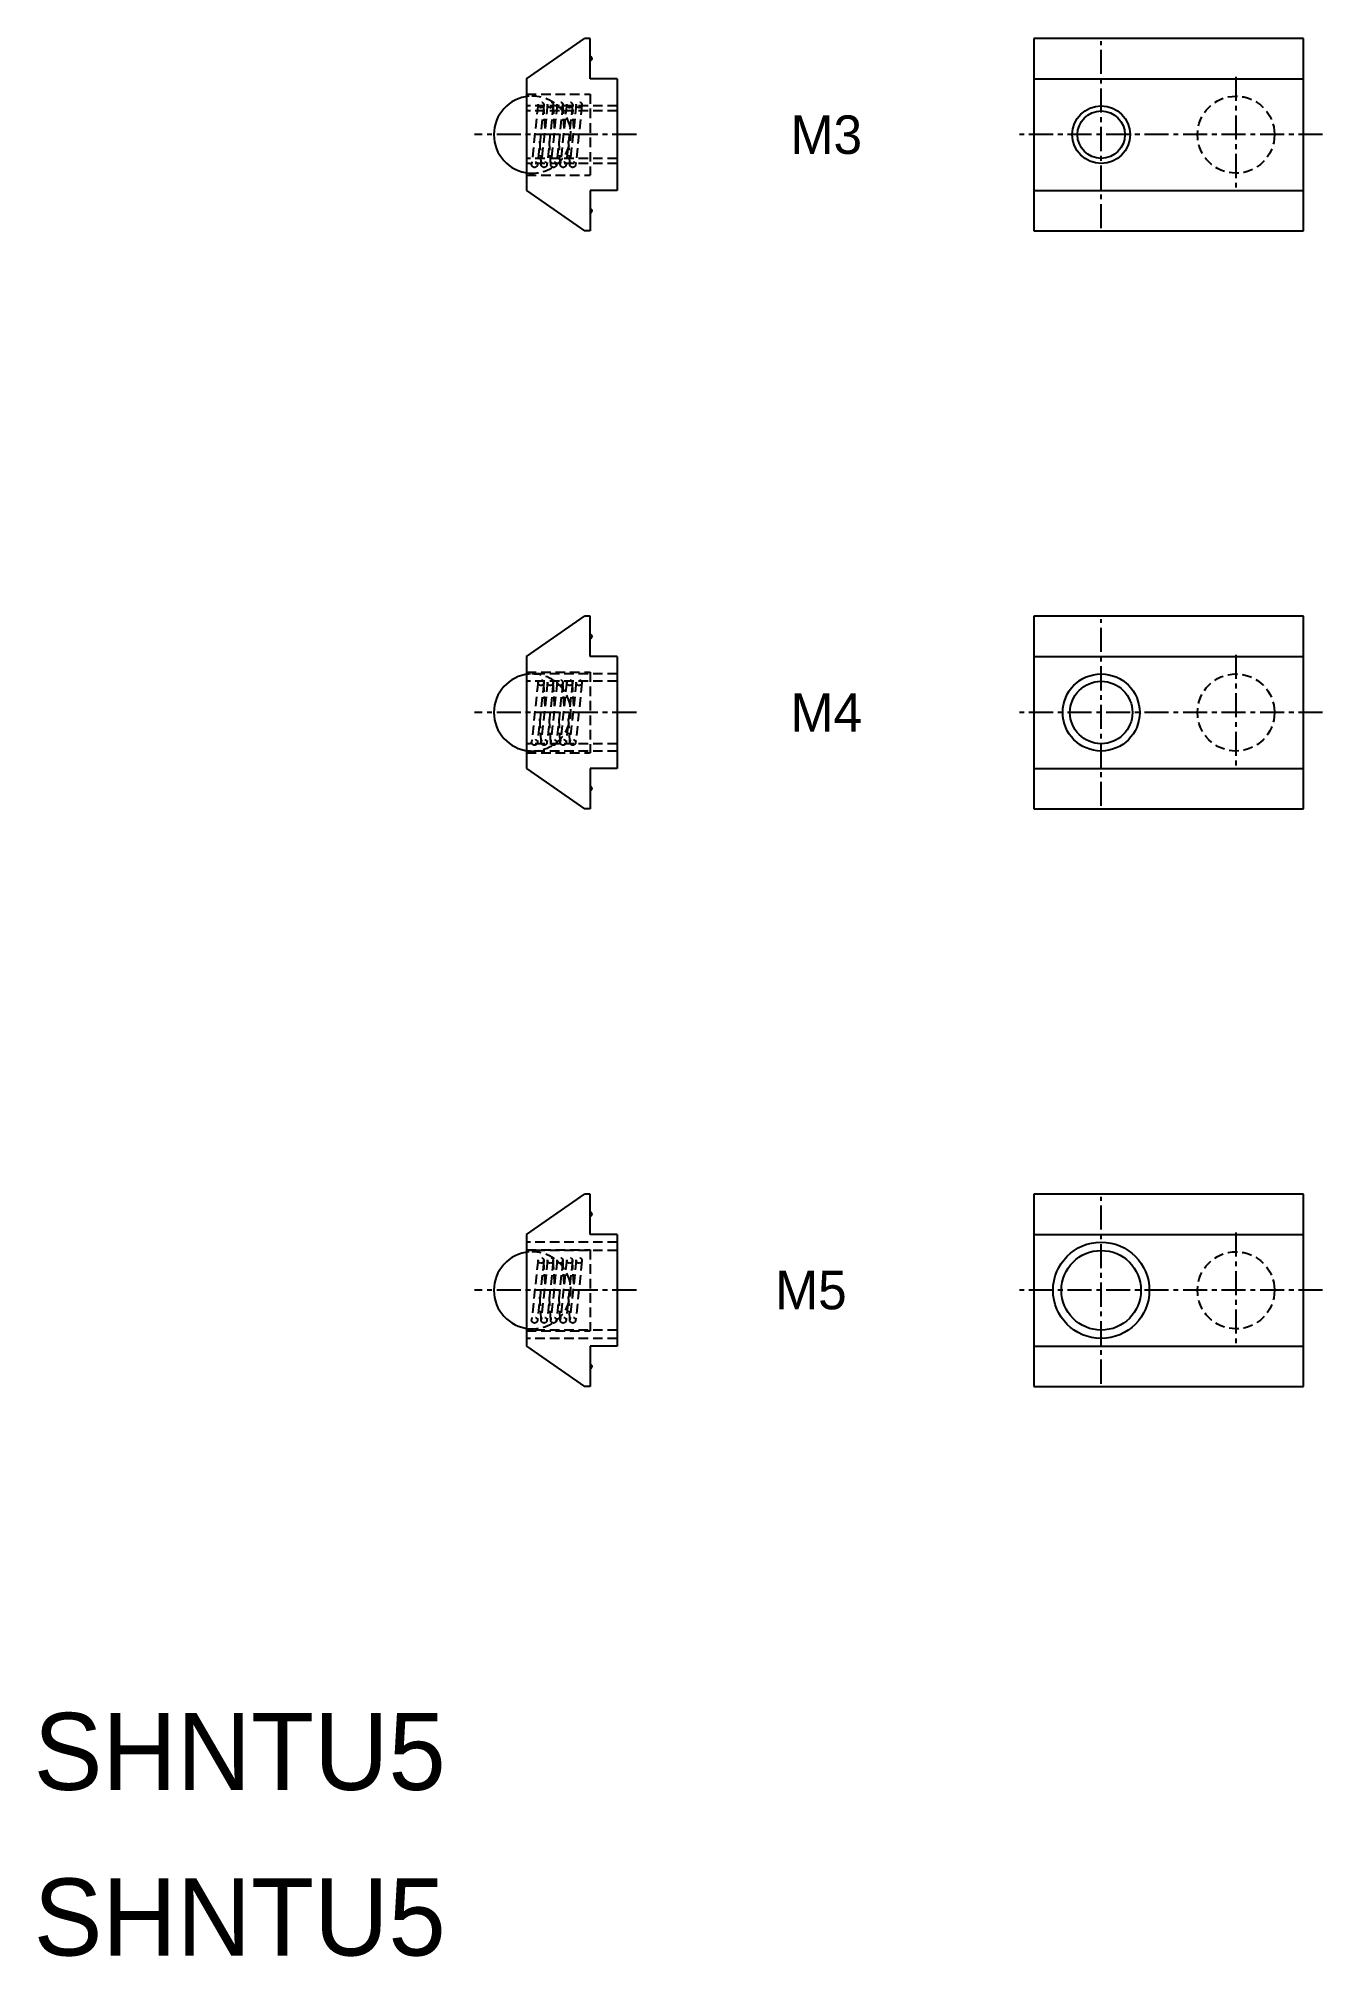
# Model space of a CAD drawing. Extents: x 0.2 to 66.9, y -0.1 to 99.5.
import ezdxf
from ezdxf.enums import TextEntityAlignment as Align

# ---------------------------------------------------------------- set-up
doc = ezdxf.new("R2010")
doc.units = 0
doc.linetypes.add('CENTER', pattern=[2, 1.25, -0.25, 0.25, -0.25])
doc.linetypes.add('DASHED', pattern=[0.75, 0.5, -0.25])
doc.layers.get('0').update_dxf_attribs({"linetype": 'CONTINUOUS'})
doc.layers.add('CENTER', color=1, linetype='CENTER')

msp = doc.modelspace()

# ---------------------------------------------------------------- linework, layer by layer
at = {"color": 7, "linetype": 'CONTINUOUS'}
for p, q in [((25.598, 97.438), (28.597, 99.538)), ((28.898, 99.538), (28.597, 99.538)), ((28.898, 97.438), (28.898, 99.538)), ((65.937, 99.538), (51.937, 99.538)), ((51.937, 99.538), (51.937, 89.538)), ((65.937, 89.538), (65.937, 99.538)), ((25.598, 97.438), (25.598, 91.638)), ((30.298, 97.438), (28.898, 97.438)), ((30.298, 97.438), (30.298, 91.638)), ((51.937, 97.438), (65.937, 97.438)), ((25.598, 91.638), (28.597, 89.538)), ((30.298, 91.638), (28.898, 91.638)), ((28.898, 91.638), (28.898, 89.538)), ((51.937, 91.638), (65.937, 91.638)), ((28.898, 89.538), (28.597, 89.538)), ((51.937, 89.538), (65.937, 89.538)), ((25.598, 67.438), (28.597, 69.538)), ((28.898, 69.538), (28.597, 69.538)), ((28.898, 67.438), (28.898, 69.538)), ((65.937, 69.538), (51.937, 69.538)), ((51.937, 69.538), (51.937, 59.538)), ((65.937, 59.538), (65.937, 69.538)), ((25.598, 67.438), (25.598, 61.638)), ((30.298, 67.438), (28.898, 67.438)), ((30.298, 67.438), (30.298, 61.638)), ((51.937, 67.438), (65.937, 67.438)), ((25.598, 61.638), (28.597, 59.538)), ((30.298, 61.638), (28.898, 61.638)), ((28.898, 61.638), (28.898, 59.538)), ((51.937, 61.638), (65.937, 61.638)), ((28.898, 59.538), (28.597, 59.538)), ((51.937, 59.538), (65.937, 59.538)), ((25.598, 37.438), (28.597, 39.538)), ((28.898, 39.538), (28.597, 39.538)), ((28.898, 37.438), (28.898, 39.538)), ((65.937, 39.538), (51.937, 39.538)), ((51.937, 39.538), (51.937, 29.538)), ((65.937, 29.538), (65.937, 39.538)), ((25.598, 37.438), (25.598, 31.638)), ((30.298, 37.438), (28.898, 37.438)), ((30.298, 37.438), (30.298, 31.638)), ((51.937, 37.438), (65.937, 37.438)), ((25.598, 31.638), (28.597, 29.538)), ((30.298, 31.638), (28.898, 31.638)), ((28.898, 31.638), (28.898, 29.538)), ((51.937, 31.638), (65.937, 31.638)), ((28.898, 29.538), (28.597, 29.538)), ((51.937, 29.538), (65.937, 29.538))]:
    msp.add_line(p, q, dxfattribs=at)
at = {"color": 3, "linetype": 'DASHED'}
for p, q in [((25.598, 96.638), (28.898, 96.638)), ((28.898, 96.638), (28.898, 92.438)), ((30.298, 96.038), (25.598, 96.038)), ((30.298, 95.767), (25.598, 95.767)), ((26.19, 96.104), (25.86, 93.004)), ((26.489, 96.072), (26.158, 92.972)), ((26.687, 96.104), (26.356, 93.004)), ((26.555, 94.869), (26.489, 96.096)), ((26.985, 96.072), (26.654, 92.972)), ((27.183, 96.104), (26.852, 93.004)), ((27.051, 94.869), (26.986, 96.096)), ((27.481, 96.072), (27.15, 92.972)), ((27.679, 96.104), (27.348, 93.004)), ((27.547, 94.869), (27.482, 96.096)), ((27.977, 96.072), (27.646, 92.972)), ((28.175, 96.104), (27.844, 93.004)), ((28.043, 94.869), (27.978, 96.096)), ((28.474, 96.072), (28.143, 92.972)), ((26.355, 92.98), (26.29, 94.207)), ((26.851, 92.98), (26.786, 94.207)), ((27.348, 92.98), (27.282, 94.207)), ((27.844, 92.98), (27.778, 94.207)), ((30.298, 93.308), (25.598, 93.308)), ((30.298, 93.038), (25.598, 93.038)), ((25.598, 92.438), (28.898, 92.438)), ((25.598, 66.638), (28.898, 66.638)), ((30.298, 66.538), (25.598, 66.538)), ((30.298, 66.159), (25.598, 66.159)), ((26.19, 66.104), (25.86, 63.004)), ((26.489, 66.072), (26.158, 62.972)), ((26.687, 66.104), (26.356, 63.004)), ((26.555, 64.869), (26.489, 66.096)), ((26.985, 66.072), (26.654, 62.972)), ((27.183, 66.104), (26.852, 63.004)), ((27.051, 64.869), (26.986, 66.096)), ((27.481, 66.072), (27.15, 62.972)), ((27.679, 66.104), (27.348, 63.004)), ((27.547, 64.869), (27.482, 66.096)), ((27.977, 66.072), (27.646, 62.972)), ((28.175, 66.104), (27.844, 63.004)), ((28.043, 64.869), (27.978, 66.096)), ((28.474, 66.072), (28.143, 62.972)), ((28.898, 66.638), (28.898, 62.438)), ((26.355, 62.98), (26.29, 64.207)), ((26.851, 62.98), (26.786, 64.207)), ((27.348, 62.98), (27.282, 64.207)), ((27.844, 62.98), (27.778, 64.207)), ((30.298, 62.917), (25.598, 62.917)), ((30.298, 62.538), (25.598, 62.538)), ((25.598, 62.438), (28.898, 62.438)), ((30.298, 37.038), (25.598, 37.038)), ((25.598, 36.638), (28.898, 36.638)), ((30.298, 36.605), (25.598, 36.605)), ((26.19, 36.104), (25.86, 33.004)), ((26.489, 36.072), (26.158, 32.972)), ((26.687, 36.104), (26.356, 33.004)), ((26.555, 34.869), (26.489, 36.096)), ((26.985, 36.072), (26.654, 32.972)), ((27.183, 36.104), (26.852, 33.004)), ((27.051, 34.869), (26.986, 36.096)), ((27.481, 36.072), (27.15, 32.972)), ((27.679, 36.104), (27.348, 33.004)), ((27.547, 34.869), (27.482, 36.096)), ((27.977, 36.072), (27.646, 32.972)), ((28.175, 36.104), (27.844, 33.004)), ((28.043, 34.869), (27.978, 36.096)), ((28.474, 36.072), (28.143, 32.972)), ((28.898, 36.638), (28.898, 32.438)), ((26.355, 32.98), (26.29, 34.207)), ((26.851, 32.98), (26.786, 34.207)), ((27.348, 32.98), (27.282, 34.207)), ((27.844, 32.98), (27.778, 34.207)), ((30.298, 32.471), (25.598, 32.471)), ((25.598, 32.438), (28.898, 32.438)), ((30.298, 32.038), (25.598, 32.038))]:
    msp.add_line(p, q, dxfattribs=at)
for centre, radius in [((26.34, 96.088), 0.15), ((26.836, 96.088), 0.15), ((27.332, 96.088), 0.15), ((27.828, 96.088), 0.15), ((28.324, 96.088), 0.15), ((62.437, 94.538), 2), ((26.009, 92.988), 0.15), ((26.505, 92.988), 0.15), ((27.001, 92.988), 0.15), ((27.497, 92.988), 0.15), ((27.994, 92.988), 0.15), ((26.34, 66.088), 0.15), ((26.836, 66.088), 0.15), ((27.332, 66.088), 0.15), ((27.828, 66.088), 0.15), ((28.324, 66.088), 0.15), ((62.437, 64.538), 2), ((26.009, 62.988), 0.15), ((26.505, 62.988), 0.15), ((27.001, 62.988), 0.15), ((27.497, 62.988), 0.15), ((27.994, 62.988), 0.15), ((26.34, 36.088), 0.15), ((26.836, 36.088), 0.15), ((27.332, 36.088), 0.15), ((27.828, 36.088), 0.15), ((28.324, 36.088), 0.15), ((62.437, 34.538), 2), ((26.009, 32.988), 0.15), ((26.505, 32.988), 0.15), ((27.001, 32.988), 0.15), ((27.497, 32.988), 0.15), ((27.994, 32.988), 0.15)]:
    msp.add_circle(centre, radius, dxfattribs=at)
at = {"color": 3, "linetype": 'CONTINUOUS'}
for centre, radius in [((55.437, 94.538), 1.5), ((55.437, 64.538), 2), ((55.437, 34.538), 2.5)]:
    msp.add_circle(centre, radius, dxfattribs=at)
at = {"color": 7, "linetype": 'CONTINUOUS'}
for centre, radius in [((55.437, 94.538), 1.23), ((55.437, 64.538), 1.621), ((55.437, 34.538), 2.067)]:
    msp.add_circle(centre, radius, dxfattribs=at)
for centre, radius, start, end in [((28.898, 98.488), 0.1, 270, 90), ((25.898, 94.538), 2, 95.23336, 264.76664), ((28.898, 90.588), 0.1, 270, 90), ((28.898, 68.488), 0.1, 270, 90), ((25.898, 64.538), 2, 95.23336, 264.76664), ((28.898, 60.588), 0.1, 270, 90), ((28.898, 38.488), 0.1, 270, 90), ((25.898, 34.538), 2, 95.23336, 264.76664), ((28.898, 30.588), 0.1, 270, 90)]:
    msp.add_arc(centre, radius, start, end, dxfattribs=at)
at = {"color": 3, "linetype": 'DASHED'}
for centre in [(25.898, 94.538), (25.898, 64.538), (25.898, 34.538)]:
    msp.add_arc(centre, 2, 264.76664, 95.23336, dxfattribs=at)
at = {"layer": 'CENTER', "color": 1, "linetype": 'CENTER'}
for p, q in [((55.437, 89.688), (55.437, 99.388)), ((62.437, 97.538), (62.437, 91.538)), ((31.298, 94.538), (22.898, 94.538)), ((66.937, 94.538), (50.937, 94.538)), ((55.437, 59.688), (55.437, 69.388)), ((62.437, 67.538), (62.437, 61.538)), ((31.298, 64.538), (22.898, 64.538)), ((66.937, 64.538), (50.937, 64.538)), ((55.437, 29.688), (55.437, 39.388)), ((62.437, 37.538), (62.437, 31.538)), ((31.298, 34.538), (22.898, 34.538)), ((66.937, 34.538), (50.937, 34.538))]:
    msp.add_line(p, q, dxfattribs=at)

# ---------------------------------------------------------------- texts
at = {"color": 7, "linetype": 'CONTINUOUS'}
for s, p in [('M3', (41.165, 94.538)), ('M4', (41.165, 64.538)), ('M5', (40.365, 34.538))]:
    msp.add_text(s, height=2, dxfattribs=at).set_placement(p, align=Align.MIDDLE)
for p in [(0, 8.599), (0, 0)]:
    msp.add_text('SHNTU5', height=4, dxfattribs=at).set_placement(p)

doc.saveas('drawing.dxf')
